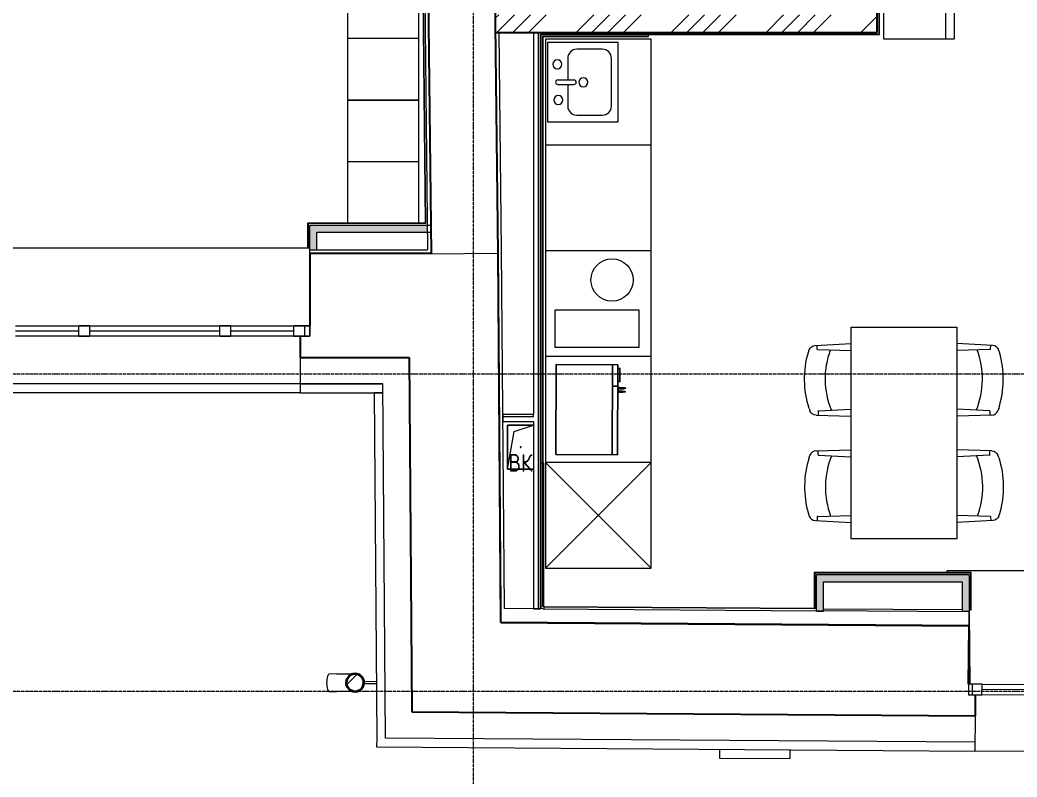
# Model space of a CAD drawing. Header units: millimetres. Extents: x -42533 to 645315, y 3457 to 82611.
# Drawn here: x 66025 to 71682, y 31984 to 36278 of the extents above; entities that cross this region are included whole.
import ezdxf

# ---------------------------------------------------------------- set-up
doc = ezdxf.new("R2010")
doc.units = ezdxf.units.MM
doc.linetypes.add('ADSK_Линия сетки', pattern=[25, 20, -2.5, 0, -2.5])
for name, color, linetype, lineweight in [('_ Окна', 7, 'Continuous', 9), ('Аннотация', 7, 'Continuous', 18), ('Обобщенные модели', 7, 'Continuous', 18), ('Окна', 7, 'Continuous', 9), ('Оси', 253, 'Continuous', 9), ('Перекрытие', 7, 'Continuous', 18), ('Сантехника', 7, 'Continuous', 18), ('Стены внутренние', 7, 'Continuous', 18), ('Стены наружные', 7, 'Continuous', 18), ('Стены несущие', 7, 'Continuous', 30), ('Стены отделка', 7, 'Continuous', 30), ('Стены штриховка', 7, 'Continuous', 9), ('ТХ', 5, 'Continuous', 0), ('ШТРИХОВКА', 252, 'Continuous', 15)]:
    doc.layers.add(name, color=color, linetype=linetype, lineweight=lineweight)
doc.layers.add('ЭОМ_Лотки рабочие', color=5, linetype='Continuous')
doc.styles.add('GOST Common_5', font='GOST_Common.ttf', dxfattribs={"width": 0.9, "height": 200})

# ---------------------------------------------------------------- blocks, each defined once
blk = doc.blocks.new('ТХ 1 этаж.')
at = {"color": 252, "linetype": 'Continuous', "true_color": 0x939598}
for points in [[(49729.6, -27.3), (49731.1, 482.4), (50081, 480.5), (50079.4, -29.2)], [(50084.4, 354.5), (50093.6, 352.6), (50119.6, 350.6), (50126.9, 348.8), (50113.8, 345.1), (50084.1, 343.3), (50104.6, 345.1), (50113.8, 347), (50108.3, 348.8), (50086.2, 352.6)], [(50106.4, 332.1), (50084.1, 332.2), (50108.3, 330.3), (50117.5, 330.3), (50106.4, 328.4), (50084.1, 326.7), (50084.1, 335.9), (50084.1, 343.3), (50084.4, 352.6), (50084.4, 354.5), (50084.1, 348.9), (50084.1, 343.3), (50084.1, 334.1), (50084.1, 326.7), (50084.1, 323), (50084.1, 321.1), (50084.1, 323), (50084.1, 326.7), (50110.1, 326.6), (50124.8, 328.4), (50119.3, 330.3)], [(50084.1, 332.2), (50084.1, 343.3)]]:
    blk.add_lwpolyline(points, close=True, dxfattribs=at)
for points in [[(50049.7, -29.1), (50051.3, 480.6)], [(50081, 460.1), (50093.8, 460.1), (50093.6, 385.9), (50080.7, 386)], [(50051, 360.1), (50080.4, 360)]]:
    blk.add_lwpolyline(points, dxfattribs=at)
at = {"layer": 'ТХ', "color": 252, "true_color": 0x939598}
for p, q in [((51940.7, 3027.6), (51940.7, 2327.6)), ((48950.1, 2332.8), (48550.1, 2332.8)), ((50270.4, 1727.6), (49670.4, 1727.6)), ((48950.1, 1632.8), (48550.1, 1632.8)), ((50270.4, 1127.6), (49670.4, 1127.6)), ((50270.4, 527.6), (49670.4, 527.6)), ((50270.4, -72.4), (49670.4, -72.4)), ((49670.4, -72.4), (50270.4, -672.4)), ((49670.4, -672.4), (50270.4, -72.4))]:
    blk.add_line(p, q, dxfattribs=at)
at = {"layer": 'ТХ', "color": 252, "ltscale": 60, "true_color": 0x939598}
for p, q in [((51162.9, 552.2), (51167.2, 566.3)), ((51201.2, 591.4), (51404.8, 602.4)), ((51212.7, 569.1), (51212.4, 592.9)), ((51213.7, 568.3), (51404.8, 563.1)), ((52208.5, 591.4), (52004.8, 602.4)), ((52196, 568.3), (52004.8, 563.1)), ((52197, 569.1), (52197.3, 592.9)), ((52246.8, 552.2), (52242.4, 566.3)), ((51167.2, 233.9), (51171.9, 219.9)), ((51218.3, 219.2), (51404.8, 229.3)), ((52191.4, 219.2), (52004.8, 229.3)), ((52242.5, 233.9), (52237.8, 219.9)), ((51206.5, 195.7), (51404.8, 190.3)), ((51217.4, 218.3), (51217.7, 197.7)), ((52203.2, 195.7), (52004.8, 190.3)), ((52192.2, 218.3), (52192, 197.7)), ((51167.2, -45.2), (51171.9, -31.3)), ((51206.5, -7.1), (51404.8, -1.7)), ((51217.4, -29.7), (51217.7, -9.1)), ((51218.3, -30.6), (51404.8, -40.7)), ((52203.2, -7.1), (52004.8, -1.7)), ((52191.4, -30.6), (52004.8, -40.7)), ((52192.2, -29.7), (52192, -9.1)), ((52242.5, -45.2), (52237.8, -31.3)), ((51162.9, -363.6), (51167.2, -377.7)), ((51212.7, -380.5), (51212.4, -404.3)), ((51213.7, -379.7), (51404.8, -374.4)), ((52196, -379.7), (52004.8, -374.4)), ((52197, -380.5), (52197.3, -404.3)), ((52246.8, -363.6), (52242.4, -377.7)), ((51201.2, -402.8), (51404.8, -413.8)), ((52208.5, -402.8), (52004.8, -413.8))]:
    blk.add_line(p, q, dxfattribs=at)
at = {"layer": 'ТХ', "color": 252, "true_color": 0x939598}
for points in [[(51990.7, 3027.6), (51990.7, 2327.6), (51590.7, 2327.6), (51590.7, 3027.6)], [(48950.1, 2682.8), (48950.1, 1982.8), (48550.1, 1982.8), (48550.1, 2682.8)], [(49670.4, 2327.6), (49670.4, -672.4), (50270.4, -672.4), (50270.4, 2327.6)], [(48950.1, 1982.8), (48950.1, 1282.8), (48550.1, 1282.8), (48550.1, 1982.8)], [(49726.8, 792.8), (50200.5, 792.8), (50200.5, 579.3), (49726.8, 579.3)], [(52004.8, 694.3), (52004.8, -505.7), (51404.8, -505.7), (51404.8, 694.3)]]:
    blk.add_lwpolyline(points, close=True, dxfattribs=at)
blk.add_circle((50049.1, 962), 120, dxfattribs=at)
at = {"layer": 'ТХ', "color": 252, "ltscale": 60, "true_color": 0x939598, "extrusion": (0, 0, -1)}
for centre, major_axis, start_param, end_param in [((51203.3, 557.1), (37.5, 0.5), -2.855011, -1.615134), ((51213.7, 569.1), (0.937, 0.013), 1.615134, 3.141593), ((51823.3, 402), (563.9, 7.6), 2.803241, 3.479568), ((51790.1, 401.4), (-648.8, -8.7), -0.270966, 0.270966), ((51207.7, 230.1), (37.5, 0.5), 1.615134, 2.855011), ((51218.4, 218.3), (0.937, 0.013), 3.141593, 4.668051), ((51586.4, -213.3), (-563.9, -7.6), 2.803241, 3.479568), ((52191.3, -29.7), (-0.937, -0.013), 3.141593, 4.668051), ((52202, -41.5), (-37.5, -0.5), 1.615134, 2.855011), ((51619.6, -212.8), (648.8, 8.7), -0.270966, 0.270966), ((52196, -380.5), (-0.937, -0.013), 1.615134, 3.141593), ((52206.4, -368.5), (-37.5, -0.5), -2.855011, -1.615134)]:
    blk.add_ellipse(centre, major_axis=major_axis, ratio=0.916667, start_param=start_param, end_param=end_param, dxfattribs=at)
at = {"layer": 'ТХ', "color": 252, "ltscale": 60, "true_color": 0x939598}
for centre, major_axis, start_param, end_param in [((51586.4, 402), (-563.9, 7.6), 2.803241, 3.479568), ((52196, 569.1), (-0.937, 0.013), 1.615134, 3.141593), ((52206.4, 557.1), (-37.5, 0.5), -2.855011, -1.615134), ((51619.6, 401.4), (648.8, -8.7), -0.270966, 0.270966), ((52191.3, 218.3), (-0.937, 0.013), 3.141593, 4.668051), ((52202, 230.1), (-37.5, 0.5), 1.615134, 2.855011), ((51790.1, -212.8), (-648.8, 8.7), -0.270966, 0.270966), ((51207.7, -41.5), (37.5, -0.5), 1.615134, 2.855011), ((51218.4, -29.7), (0.937, -0.013), 3.141593, 4.668051), ((51823.3, -213.3), (563.9, -7.6), 2.803241, 3.479568), ((51203.3, -368.5), (37.5, -0.5), -2.855011, -1.615134), ((51213.7, -380.5), (0.937, -0.013), 1.615134, 3.141593)]:
    blk.add_ellipse(centre, major_axis=major_axis, ratio=0.916667, start_param=start_param, end_param=end_param, dxfattribs=at)
blk = doc.blocks.new('1 этаж')
at = {"layer": 'Обобщенные модели', "lineweight": 9}
h = blk.add_hatch(dxfattribs=at)
h.set_pattern_fill('FP_13', color=8, angle=90.433344, style=0, pattern_type=2)
h.set_pattern_definition([(45.00034, (557.2, 188.9), (-106.06665, 106.0654), [])])
h.paths.add_polyline_path([(41723.826, 183.704), (41746.078, 183.872), (41766.053, 193.678), (41779.795, 211.18), (41784.582, 232.911), (41779.466, 254.567), (41765.461, 271.859), (41745.34, 281.362), (41723.089, 281.194), (41703.114, 271.388), (41689.372, 253.886), (41684.585, 232.155), (41690.494, 209.519), (41703.705, 193.207), (41723.47, 183.872)])
at = {"layer": 'Стены внутренние', "lineweight": 9}
h = blk.add_hatch(dxfattribs=at)
h.set_pattern_fill('ANSI34', color=8, scale=20, style=0)
h.set_pattern_definition([(45, (-31496.66, 188.9), (-269.4077, 269.4077), []), (45, (-31406.86, 188.9), (-269.4077, 269.4077), []), (45, (-31317.06, 188.9), (-269.4077, 269.4077), []), (45, (-31227.26, 188.9), (-269.4077, 269.4077), [])])
h.paths.add_polyline_path([(44697.201, 3920.959), (44697.201, 4020.959), (42531.185, 4020.959), (42532.294, 3920.959), (44597.201, 3920.959)])
at = {"layer": 'Стены внутренние'}
for points in [[(41517.328, 2687.133), (41517.328, 2827.133), (41477.328, 2827.133), (41477.328, 2687.133)], [(42112.5, 2787.133), (42144.838, 2787.133), (42144.395, 2827.133), (41517.328, 2827.133), (41517.328, 2787.133), (42101.353, 2787.133)], [(44392.016, 640.067), (44392.016, 844.477), (44352.016, 844.477), (44352.752, 640.342)], [(44488.088, 804.477), (45218.764, 804.477), (45218.764, 844.477), (44392.016, 844.477), (44392.016, 804.477)], [(45178.764, 637.266), (45218.764, 637.266), (45218.764, 804.477), (45178.764, 804.477), (45178.764, 640.347)]]:
    blk.add_hatch(color=8, dxfattribs=at).paths.add_polyline_path(points)
at = {"layer": '_ Окна', "color": 8}
for p, q in [((40167.328, 2227.133), (39807.328, 2227.133)), ((40967.328, 2227.133), (40227.328, 2227.133)), ((41387.328, 2227.133), (41027.328, 2227.133)), ((41447.328, 2257.133), (41447.328, 2197.133)), ((45235.591, 224.15), (45235.171, 164.152)), ((45927.364, 189.306), (45291.38, 193.759))]:
    blk.add_line(p, q, dxfattribs=at)
at = {"layer": '_ Окна', "color": 8, "lineweight": 18}
for p, q in [((40167.328, 2197.133), (40167.328, 2257.133)), ((40167.328, 2257.133), (40227.328, 2257.133)), ((40227.328, 2257.133), (40227.328, 2197.133)), ((40967.328, 2197.133), (40967.328, 2257.133)), ((40967.328, 2257.133), (41027.328, 2257.133)), ((41027.328, 2257.133), (41027.328, 2197.133)), ((41387.328, 2197.133), (41387.328, 2257.133)), ((41387.328, 2257.133), (41477.328, 2257.133)), ((41477.328, 2257.133), (41477.328, 2197.133)), ((40227.328, 2197.133), (40167.328, 2197.133)), ((41027.328, 2197.133), (40967.328, 2197.133)), ((41477.328, 2197.133), (41387.328, 2197.133)), ((45215.592, 224.29), (45215.172, 164.292)), ((45291.59, 223.758), (45215.592, 224.29)), ((45291.17, 163.76), (45291.59, 223.758)), ((45215.172, 164.292), (45291.17, 163.76))]:
    blk.add_line(p, q, dxfattribs=at)
at = {"layer": 'Обобщенные модели', "color": 8}
for p, q in [((42598.882, 1443.767), (42598.882, 1693.767)), ((42598.882, 1693.767), (42747.201, 1693.767)), ((42747.201, 1693.767), (42598.882, 1693.767)), ((42598.882, 1693.767), (42598.882, 1443.767)), ((42598.882, 1443.767), (42636.382, 1656.267)), ((42636.382, 1656.267), (42747.201, 1693.207)), ((42747.201, 1443.767), (42598.882, 1443.767)), ((42598.882, 1443.767), (42747.201, 1443.767)), ((41630.561, 281.748), (41588.058, 281.426)), ((41854.542, 238.44), (41785.403, 237.917)), ((41785.478, 227.918), (41854.618, 228.441)), ((41588.814, 181.429), (41631.317, 181.75))]:
    blk.add_line(p, q, dxfattribs=at)
at = {"layer": 'Обобщенные модели', "color": 8, "flags": 128}
for points in [[(41630.561, 281.748), (41636.228, 281.79), (41641.813, 281.833), (41647.305, 281.874), (41652.696, 281.915), (41657.978, 281.955), (41663.141, 281.994), (41668.179, 282.032), (41673.082, 282.069), (41677.843, 282.105), (41682.454, 282.14), (41686.908, 282.174), (41691.198, 282.206), (41695.316, 282.237), (41699.257, 282.267), (41703.013, 282.296), (41706.58, 282.323), (41709.951, 282.348), (41713.121, 282.372), (41716.084, 282.394), (41718.837, 282.415), (41721.189, 282.433)], [(41721.945, 182.436), (41720.675, 182.426), (41718.011, 182.406), (41715.135, 182.384), (41712.05, 182.361), (41708.763, 182.336), (41705.277, 182.31), (41701.598, 182.282), (41697.733, 182.253), (41693.688, 182.222), (41689.469, 182.19), (41685.082, 182.157), (41680.536, 182.123), (41675.836, 182.087), (41670.991, 182.051), (41666.009, 182.013), (41660.897, 181.974), (41655.663, 181.935), (41650.316, 181.894), (41644.865, 181.853), (41639.318, 181.811), (41633.684, 181.768), (41631.317, 181.75)]]:
    blk.add_lwpolyline(points, dxfattribs=at)
at = {"layer": 'Обобщенные модели', "color": 8}
for centre, radius, start, end in [((42673.882, 1568.767), 2.5, 0, 180), ((42673.882, 1568.767), 2.5, 180, 0), ((42673.882, 1568.767), 2.5, 60, 165), ((42673.882, 1568.767), 2.5, 195, 270), ((42673.882, 1568.767), 2.5, 300, 0), ((41734.583, 232.533), 52, 0.433344, 180.433344), ((41734.583, 232.533), 52, 180.433344, 0.433344)]:
    blk.add_arc(centre, radius, start, end, dxfattribs=at)
at = {"layer": 'Обобщенные модели', "color": 8, "lineweight": 40}
for start, end in [(0.433344, 180.433344), (180.433344, 0.433344)]:
    blk.add_arc((41734.583, 232.533), 50, start, end, dxfattribs=at)
at = {"layer": 'Обобщенные модели', "color": 8}
for start_param, end_param in [(3.14159265, 4.71238898), (4.71238898, 6.28318531)]:
    blk.add_ellipse((41588.436, 231.428), major_axis=(0.378, -49.999), ratio=0.30901699, start_param=start_param, end_param=end_param, dxfattribs=at)
at = {"layer": 'Окна', "color": 8}
for p, q in [((39807.328, 2257.133), (40167.328, 2257.133)), ((40227.328, 2257.133), (40167.328, 2257.133)), ((40227.328, 2257.133), (40967.328, 2257.133)), ((41027.328, 2257.133), (40967.328, 2257.133)), ((41027.328, 2257.133), (41387.328, 2257.133)), ((41477.328, 2257.133), (41387.328, 2257.133)), ((41477.328, 2197.133), (41477.328, 2257.133)), ((40167.328, 2197.133), (39807.328, 2197.133)), ((40167.328, 2197.133), (40227.328, 2197.133)), ((40967.328, 2197.133), (40227.328, 2197.133)), ((40967.328, 2197.133), (41027.328, 2197.133)), ((41387.328, 2197.133), (41027.328, 2197.133)), ((41387.328, 2197.133), (41477.328, 2197.133)), ((45215.592, 224.29), (45215.172, 164.292)), ((45291.59, 223.758), (45215.592, 224.29)), ((45291.59, 223.758), (45927.574, 219.305)), ((45215.172, 164.292), (45291.17, 163.76)), ((45927.154, 159.306), (45291.17, 163.76))]:
    blk.add_line(p, q, dxfattribs=at)
at = {"layer": 'Оси', "color": 8, "linetype": 'ADSK_Линия сетки'}
for p, q in [((42406.766, -4162.595), (42406.766, 21955.22)), ((-9557.528, 1983.902), (56672.201, 1983.902)), ((-9557.528, 183.902), (56562.053, 183.902))]:
    blk.add_line(p, q, dxfattribs=at)
at = {"layer": 'Перекрытие', "color": 8}
for p, q in [((46751.304, 866.477), (45091.304, 866.477)), ((45091.304, 866.477), (45091.304, 856.477)), ((44392.016, 652.067), (45178.764, 646.559)), ((45218.463, 634.28), (45221.575, 224.248))]:
    blk.add_line(p, q, dxfattribs=at)
at = {"layer": 'Сантехника', "color": 8}
for p, q in [((42827.082, 3863.377), (42827.082, 3413.377)), ((43227.082, 3863.377), (42827.082, 3863.377)), ((43227.082, 3863.377), (42827.082, 3863.377)), ((42827.082, 3863.377), (42827.082, 3413.377)), ((43227.082, 3413.377), (43227.082, 3863.377)), ((43227.082, 3413.377), (43227.082, 3863.377)), ((43138.182, 3825.277), (42992.182, 3825.277)), ((42941.382, 3774.477), (42941.382, 3651.077)), ((43188.982, 3502.277), (43188.982, 3774.477)), ((42884.232, 3651.077), (42976.282, 3651.077)), ((42884.232, 3625.677), (42976.282, 3625.677)), ((42941.382, 3625.677), (42941.382, 3502.277)), ((42992.182, 3451.477), (43138.182, 3451.477)), ((42827.082, 3413.377), (43227.082, 3413.377)), ((42827.082, 3413.377), (43227.082, 3413.377))]:
    blk.add_line(p, q, dxfattribs=at)
for centre, radius, start, end in [((42992.182, 3774.477), 50.8, 90, 180), ((43138.182, 3774.477), 50.8, 0, 90), ((42882.114, 3739.977), 25.4, 90, 270), ((42882.114, 3739.977), 25.4, 270, 90), ((42884.232, 3638.377), 12.7, 90, 270), ((42976.282, 3638.377), 12.7, 270, 90), ((43029.428, 3638.377), 25.4, 90, 270), ((43029.428, 3638.377), 25.4, 270, 90), ((42887.311, 3536.777), 25.4, 90, 270), ((42887.311, 3536.777), 25.4, 270, 90), ((42992.182, 3502.277), 50.8, 180, 270), ((43138.182, 3502.277), 50.8, 270, 0)]:
    blk.add_arc(centre, radius, start, end, dxfattribs=at)
at = {"layer": 'Стены наружные', "color": 8}
for p, q in [((39717.328, 2699.133), (41465.328, 2699.133)), ((41422.328, 1927.133), (39782.328, 1927.133)), ((41422.328, 1877.133), (39782.328, 1877.133)), ((46667.895, -165.888), (45252.93, -155.98))]:
    blk.add_line(p, q, dxfattribs=at)
at = {"layer": 'Стены несущие', "color": 8}
for p, q in [((42546.193, 2667.133), (42473.957, 9183.456)), ((44697.201, 3920.959), (44697.201, 8680.913)), ((42101.353, 8514.111), (42166.17, 2667.133)), ((42532.294, 3920.959), (44697.201, 3920.959)), ((41477.328, 2667.133), (41477.328, 2257.133)), ((42166.17, 2667.133), (41477.328, 2667.133)), ((42562.033, 572.879), (42546.193, 2667.133)), ((41422.328, 2197.133), (41422.328, 2077.133)), ((41422.328, 2077.133), (42040.641, 2077.133)), ((42040.641, 2077.133), (42055.849, 66.411)), ((45217.902, 554.282), (42562.033, 572.879)), ((42562.033, 572.879), (45216.902, 554.289)), ((45215.592, 224.29), (45217.902, 554.282)), ((45214.172, 164.299), (45215.172, 164.292)), ((45254.33, 44.015), (45255.171, 164.012)), ((42055.849, 66.411), (45254.33, 44.015))]:
    blk.add_line(p, q, dxfattribs=at)
at = {"layer": 'Стены отделка', "color": 8, "lineweight": 9}
for p, q in [((44709.201, 3910.959), (44709.201, 8668.913)), ((42080.762, 7484.73), (42132.261, 2839.133)), ((42092.743, 7486.544), (42145.947, 2687.133)), ((42566.006, 2684.078), (42552.295, 3920.959)), ((42787.201, 651.304), (42787.201, 3910.959)), ((42788.882, 3908.959), (42788.882, 651.293)), ((42788.882, 3908.959), (44707.201, 3908.959)), ((42747.201, 3895.959), (42747.201, 1753.805)), ((42800.882, 1478.377), (42800.882, 3896.959)), ((42800.882, 3896.959), (43398.882, 3896.959)), ((41465.328, 2837.133), (41465.328, 2699.133)), ((42132.261, 2839.133), (41467.328, 2839.133)), ((41477.328, 2827.133), (42164.396, 2827.133)), ((41477.328, 2667.133), (41477.328, 2827.133)), ((41517.328, 2787.133), (42164.839, 2787.133)), ((41517.328, 2687.133), (41517.328, 2787.133)), ((41465.328, 2699.133), (41477.328, 2699.133)), ((41477.328, 2687.133), (42145.947, 2687.133)), ((42166.726, 2687.133), (42165.948, 2687.133)), ((42166.17, 2667.133), (42166.726, 2667.133)), ((42166.726, 2667.133), (42166.726, 2687.133)), ((42546.066, 2683.93), (42561.428, 652.885)), ((42581.429, 652.745), (42566.065, 2684.081)), ((41422.328, 2077.133), (41422.328, 1877.133)), ((41423.328, 1927.133), (41422.328, 1927.133)), ((41891.771, 1877.133), (41891.771, 1927.133)), ((41906.971, -82.55), (41891.771, 1927.133)), ((41422.328, 1877.133), (41891.771, 1877.133)), ((41892.149, 1877.135), (41842.151, 1876.757)), ((41842.151, 1876.757), (41856.967, -82.2)), ((42747.201, 1753.805), (42573.404, 1753.805)), ((42573.404, 1753.805), (42573.404, 1713.805)), ((42573.404, 1713.805), (42747.201, 1713.805)), ((42747.201, 1713.805), (42747.201, 651.304)), ((42804.782, 1478.377), (42800.882, 1478.377)), ((42804.782, 663.182), (42804.782, 1478.377)), ((44340.016, 854.477), (44340.016, 652.432)), ((45228.764, 856.477), (44342.016, 856.477)), ((45230.764, 646.194), (45230.764, 854.477)), ((45218.764, 844.477), (44352.016, 844.477)), ((44352.016, 637.266), (44352.016, 844.477)), ((44392.016, 804.477), (45178.764, 804.477)), ((44392.016, 637.266), (44392.016, 804.477)), ((45178.764, 804.477), (45178.764, 637.266)), ((45218.764, 844.477), (45218.764, 637.266)), ((42561.912, 652.882), (42561.352, 572.884)), ((42561.428, 652.885), (42561.912, 652.882)), ((42798.882, 651.223), (42581.429, 652.745)), ((42747.201, 651.304), (42787.201, 651.304)), ((44340.016, 652.432), (42804.782, 663.182)), ((45218.463, 634.28), (44352.016, 640.347)), ((44352.016, 637.266), (44392.016, 637.266)), ((45178.764, 637.266), (45218.764, 637.266)), ((45217.902, 554.282), (45218.463, 634.28)), ((45218.764, 646.278), (45230.764, 646.194)), ((42561.352, 572.884), (42562.033, 572.879)), ((45216.902, 554.289), (45217.902, 554.282)), ((45252.93, -155.98), (45254.33, 44.015)), ((41856.967, -82.2), (41856.617, -132.199)), ((45253.28, -105.982), (45252.28, -105.975)), ((41856.617, -132.199), (45252.93, -155.98)), ((43802.526, -145.825), (43802.176, -195.823)), ((44202.166, -198.624), (44202.516, -148.625)), ((43802.176, -195.823), (44202.166, -198.624))]:
    blk.add_line(p, q, dxfattribs=at)
at = {"layer": 'Стены штриховка', "color": 8}
for p, q in [((44707.201, 3908.959), (44707.201, 8670.913)), ((42082.742, 7486.544), (42134.283, 2837.133)), ((42747.201, 3920.959), (42747.201, 3895.959)), ((42774.201, 651.304), (42774.201, 3920.959)), ((42787.201, 3910.959), (44709.201, 3910.959)), ((43398.882, 3896.959), (43398.882, 3908.959)), ((44707.201, 3908.959), (44709.201, 3908.959)), ((44709.201, 3908.959), (44709.201, 3910.959)), ((42798.882, 1478.377), (42798.882, 3898.959)), ((42798.882, 3898.959), (43398.882, 3898.959)), ((41467.328, 2839.133), (41465.328, 2839.133)), ((41465.328, 2839.133), (41465.328, 2837.133)), ((42134.283, 2837.133), (41465.328, 2837.133)), ((41467.328, 2839.133), (41467.328, 2699.133)), ((42166.216, 2662.921), (42166.17, 2667.133)), ((42546.193, 2667.133), (42166.216, 2662.921)), ((41422.328, 1927.133), (41891.771, 1927.133)), ((41891.771, 1927.133), (41423.328, 1927.133)), ((42747.201, 1740.805), (42747.201, 1753.805)), ((42747.201, 1740.805), (42573.404, 1740.805)), ((42788.882, 1478.377), (42800.882, 1478.377)), ((42797.882, 1478.377), (42797.882, 663.23)), ((44342.016, 856.477), (44340.016, 856.477)), ((44340.016, 856.477), (44340.016, 854.477)), ((45230.764, 854.477), (44340.016, 854.477)), ((44342.016, 856.477), (44342.016, 650.418)), ((45228.764, 646.208), (45228.764, 856.477)), ((45230.764, 856.477), (45228.764, 856.477)), ((45230.764, 854.477), (45230.764, 856.477)), ((42798.882, 651.223), (44352.016, 640.347)), ((42804.782, 663.182), (42804.782, 651.181)), ((44342.016, 650.418), (42804.782, 661.181)), ((45252.28, -105.975), (41906.971, -82.55))]:
    blk.add_line(p, q, dxfattribs=at)
at = {"layer": 'ЭОМ_Лотки рабочие'}
blk.add_blockref('ТХ 1 этаж.', (-6856.492, 1554.379), dxfattribs=at)
at = {"layer": 'Аннотация', "color": 8, "style": 'GOST Common_5', "width": 0.9}
blk.add_text('ВК', height=100, dxfattribs=at).set_placement((42603.692, 1429.079))

msp = doc.modelspace()

# ---------------------------------------------------------------- block references
at = {"layer": 'ШТРИХОВКА'}
msp.add_blockref('1 этаж', (26191.6, 32286.7), dxfattribs=at)

doc.saveas('drawing.dxf')
